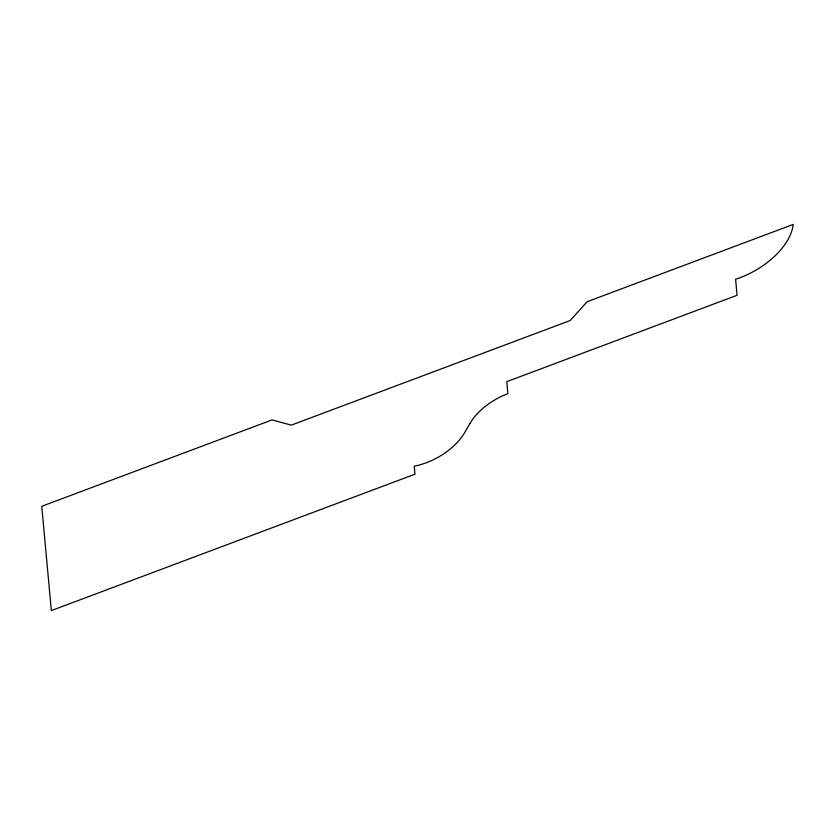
<?xml version="1.0" encoding="UTF-8"?>
<svg xmlns="http://www.w3.org/2000/svg" width="835" height="835" viewBox="0 0 835 835"><rect width="100%" height="100%" fill="white"/><g stroke="black" fill="none" stroke-linecap="round" stroke-linejoin="round"><path stroke-width="1.25" d="M469.896 423.564L464.709 432.53A49.672 28.63 -28.8 0 1 414.233 466.17L414.974 474.186L51.342 610.594L41.75 506.302L272.053 419.911L291.332 425.13L570.117 320.556L587.193 301.706L793.25 224.406A61.832 35.644 -28.8 0 1 735.593 279.234L737.075 295.277L506.772 381.658L507.878 393.692A49.025 28.265 -28.8 0 0 469.896 423.564"/></g></svg>
